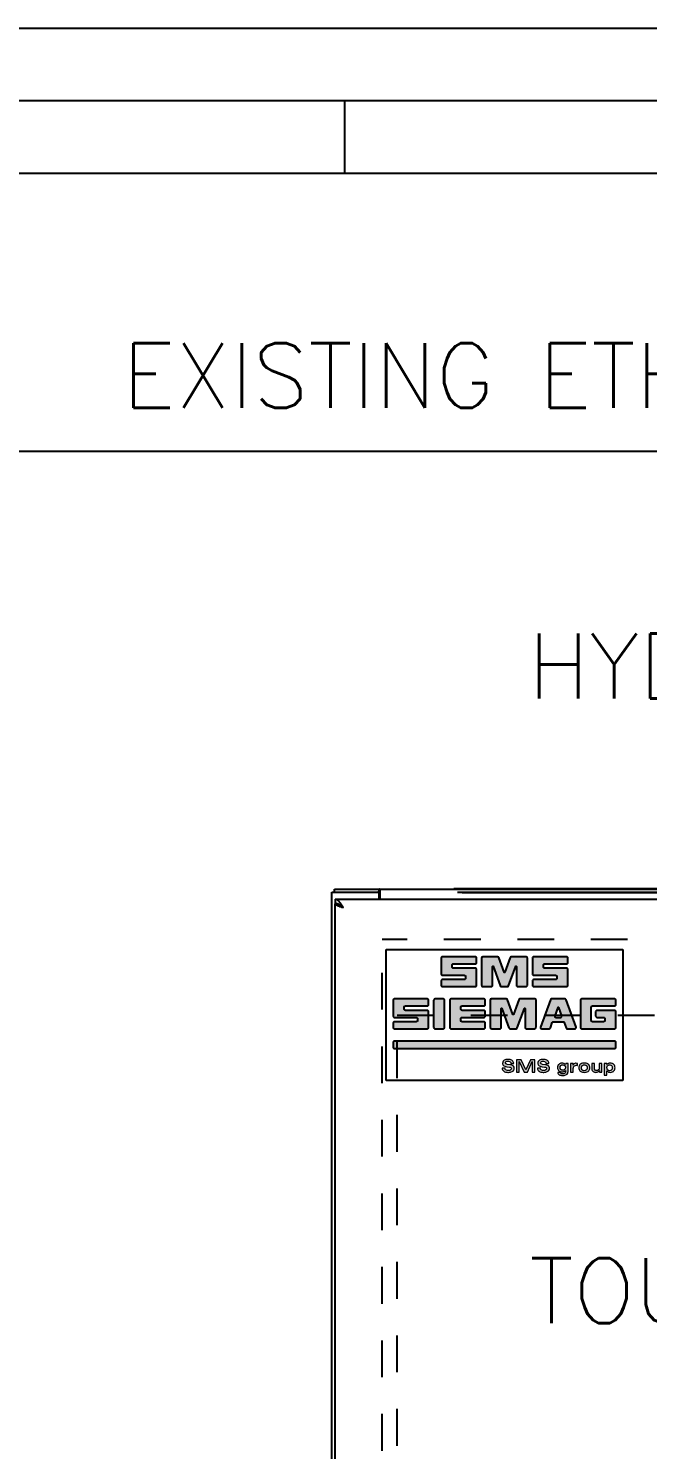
# Model space of a CAD drawing. Extents: x 0 to 34, y 0 to 22.
# Drawn here: x 25.536 to 27.222, y 18.134 to 22 of the extents above; entities that cross this region are included whole.
import ezdxf
from ezdxf.enums import TextEntityAlignment as Align

# ---------------------------------------------------------------- set-up
doc = ezdxf.new("R2010")
doc.units = 0
doc.header["$LTSCALE"] = 0.375
doc.header["$MEASUREMENT"] = 0
doc.linetypes.add('HIDDEN', pattern=[0.375, 0.25, -0.125])
doc.linetypes.add('PHANTOM', pattern=[2.5, 1.25, -0.25, 0.25, -0.25, 0.25, -0.25])
doc.layers.get('0').update_dxf_attribs({"color": 4})
for name, color, linetype in [('1', 4, 'Continuous'), ('2', 3, 'Continuous'), ('AVAILABLE_DOOR_SPACE', 7, 'Continuous'), ('DEFAULT_2', 8, 'HIDDEN'), ('SMSTitle', 7, 'Continuous'), ('TEXT', 7, 'Continuous')]:
    doc.layers.add(name, color=color, linetype=linetype)
doc.styles.add('ROMANS', font='ROMANS.shx')
doc.styles.get("Standard").update_dxf_attribs({"font": 'isocp.shx'})

# ---------------------------------------------------------------- blocks, each defined once
blk = doc.blocks.new('V-4055-D')
at = {"layer": 'SMSTitle', "color": 7}
for p, q in [((34, 22), (0, 22)), ((26.3976, 21.6063), (26.3976, 21.8012)), ((0.3937, 21.6063), (33.6063, 21.6063))]:
    blk.add_line(p, q, dxfattribs=at)
at = {"layer": 'SMSTitle', "color": 4}
blk.add_line((33.8031, 21.8031), (0.1969, 21.8031), dxfattribs=at)
at = {"layer": 'SMSTitle', "color": 7, "linetype": 'Continuous', "flags": 2}
blk.add_attdef('SMSTITLE-INSERT', (33.6063, 0.1969), '', height=0.1378, dxfattribs=at)
blk = doc.blocks.new('A$C3D4D73D5')
at = {"layer": 'SMSTitle'}
h = blk.add_hatch(color=7, dxfattribs=at)
edge = h.paths.add_edge_path()
edge.add_line((-39.21, 39.12), (-18.51, 39.12))
edge.add_arc((-18.51, 39.93), 0.812, 270, 360)
edge.add_line((-17.69, 39.93), (-17.69, 49.93))
edge.add_arc((-18.51, 49.93), 0.812, 0, 90)
edge.add_line((-18.51, 50.74), (-32.27, 50.74))
edge.add_arc((-32.27, 51.55), 0.812, 180, 270, ccw=False)
edge.add_line((-33.08, 51.55), (-33.08, 52.7))
edge.add_arc((-32.27, 52.7), 0.812, 90, 180, ccw=False)
edge.add_line((-32.27, 53.51), (-18.51, 53.51))
edge.add_arc((-18.51, 54.32), 0.812, 270, 360)
edge.add_line((-17.69, 54.32), (-17.69, 57.13))
edge.add_arc((-18.51, 57.13), 0.812, 0, 90)
edge.add_line((-18.51, 57.94), (-39.21, 57.94))
edge.add_arc((-39.21, 57.13), 0.812, 90, 180)
edge.add_line((-40.02, 57.13), (-40.02, 47.12))
edge.add_arc((-39.21, 47.12), 0.812, 180, 270)
edge.add_line((-39.21, 46.31), (-25.44, 46.31))
edge.add_arc((-25.44, 45.5), 0.812, 0, 90, ccw=False)
edge.add_line((-24.63, 45.5), (-24.63, 44.36))
edge.add_arc((-25.44, 44.36), 0.812, -90, 0, ccw=False)
edge.add_line((-25.44, 43.55), (-39.21, 43.55))
edge.add_arc((-39.21, 42.73), 0.812, 90, 180)
edge.add_line((-40.02, 42.73), (-40.02, 39.93))
edge.add_arc((-39.21, 39.93), 0.812, 180, 270)
h = blk.add_hatch(color=7, dxfattribs=at)
edge = h.paths.add_edge_path()
edge.add_line((-14.45, 57.13), (-14.45, 39.93))
edge.add_arc((-13.64, 39.93), 0.812, 180, 270)
edge.add_line((-13.64, 39.12), (-8.32, 39.12))
edge.add_arc((-8.32, 39.93), 0.812, 270, 360)
edge.add_line((-7.51, 39.93), (-7.51, 51.9))
edge.add_arc((-7.29, 51.9), 0.221, 20, 180, ccw=False)
edge.add_line((-7.08, 51.98), (-2.63, 39.75))
edge.add_arc((-1.73, 40.08), 0.959, 200, 270)
edge.add_line((-1.73, 39.12), (1.83, 39.12))
edge.add_arc((1.83, 39.93), 0.812, 270, 340)
edge.add_line((2.59, 39.65), (7.08, 51.98))
edge.add_arc((7.29, 51.9), 0.221, 0, 160, ccw=False)
edge.add_line((7.51, 51.9), (7.51, 39.93))
edge.add_arc((8.32, 39.93), 0.812, 180, 270)
edge.add_line((8.32, 39.12), (13.64, 39.12))
edge.add_arc((13.64, 39.93), 0.812, 270, 360)
edge.add_line((14.45, 39.93), (14.45, 57.13))
edge.add_arc((13.64, 57.13), 0.812, 0, 89.98786)
edge.add_line((13.64, 57.94), (4.32, 57.94))
edge.add_arc((4.32, 57.13), 0.812, 89.98786, 159.99994)
edge.add_line((3.56, 57.41), (0.21, 48.2))
edge.add_arc((0, 48.27), 0.221, 200.02547, 339.97453, ccw=False)
edge.add_line((-0.21, 48.2), (-3.56, 57.41))
edge.add_arc((-4.32, 57.13), 0.812, 20.00007, 90.01214)
edge.add_line((-4.32, 57.94), (-13.64, 57.94))
edge.add_arc((-13.64, 57.13), 0.812, 90.01214, 180)
h = blk.add_hatch(color=7, dxfattribs=at)
edge = h.paths.add_edge_path()
edge.add_line((18.51, 39.12), (39.21, 39.12))
edge.add_arc((39.21, 39.93), 0.812, 270, 360)
edge.add_line((40.02, 39.93), (40.02, 49.93))
edge.add_arc((39.21, 49.93), 0.812, 0, 90)
edge.add_line((39.21, 50.74), (25.44, 50.74))
edge.add_arc((25.44, 51.55), 0.812, 180, 270, ccw=False)
edge.add_line((24.63, 51.55), (24.63, 52.7))
edge.add_arc((25.44, 52.7), 0.812, 90, 180, ccw=False)
edge.add_line((25.44, 53.51), (39.21, 53.51))
edge.add_arc((39.21, 54.32), 0.812, 270, 360)
edge.add_line((40.02, 54.32), (40.02, 57.13))
edge.add_arc((39.21, 57.13), 0.812, 0, 90)
edge.add_line((39.21, 57.94), (18.51, 57.94))
edge.add_arc((18.51, 57.13), 0.812, 90, 180)
edge.add_line((17.69, 57.13), (17.69, 47.12))
edge.add_arc((18.51, 47.12), 0.812, 180, 270)
edge.add_line((18.51, 46.31), (32.27, 46.31))
edge.add_arc((32.27, 45.5), 0.812, 0, 90, ccw=False)
edge.add_line((33.08, 45.5), (33.08, 44.36))
edge.add_arc((32.27, 44.36), 0.812, 270, 360, ccw=False)
edge.add_line((32.27, 43.55), (18.51, 43.55))
edge.add_arc((18.51, 42.73), 0.812, 90, 180)
edge.add_line((17.69, 42.73), (17.69, 39.93))
edge.add_arc((18.51, 39.93), 0.812, 180, 270)
h = blk.add_hatch(color=7, dxfattribs=at)
edge = h.paths.add_edge_path()
edge.add_line((-69.49, 12.55), (-48.79, 12.55))
edge.add_arc((-48.79, 13.36), 0.812, 270, 360)
edge.add_line((-47.97, 13.36), (-47.97, 23.36))
edge.add_arc((-48.79, 23.36), 0.812, 0, 90)
edge.add_line((-48.79, 24.17), (-62.55, 24.17))
edge.add_arc((-62.55, 24.98), 0.812, 180, 270, ccw=False)
edge.add_line((-63.36, 24.98), (-63.36, 26.13))
edge.add_arc((-62.55, 26.13), 0.812, 90, 180, ccw=False)
edge.add_line((-62.55, 26.94), (-48.79, 26.94))
edge.add_arc((-48.79, 27.75), 0.812, 270, 360)
edge.add_line((-47.97, 27.75), (-47.97, 30.56))
edge.add_arc((-48.79, 30.56), 0.812, 0, 90)
edge.add_line((-48.79, 31.37), (-69.49, 31.37))
edge.add_arc((-69.49, 30.56), 0.812, 90, 180)
edge.add_line((-70.3, 30.56), (-70.3, 20.55))
edge.add_arc((-69.49, 20.55), 0.812, 180, 270)
edge.add_line((-69.49, 19.74), (-55.72, 19.74))
edge.add_arc((-55.72, 18.93), 0.812, 0, 90, ccw=False)
edge.add_line((-54.91, 18.93), (-54.91, 17.79))
edge.add_arc((-55.72, 17.79), 0.812, 270, 360, ccw=False)
edge.add_line((-55.72, 16.98), (-69.49, 16.98))
edge.add_arc((-69.49, 16.16), 0.812, 90, 180)
edge.add_line((-70.3, 16.16), (-70.3, 13.36))
edge.add_arc((-69.49, 13.36), 0.812, 180, 270)
h = blk.add_hatch(color=7, dxfattribs=at)
edge = h.paths.add_edge_path()
edge.add_line((-43.91, 12.55), (-38.6, 12.55))
edge.add_arc((-38.6, 13.36), 0.812, 270, 360)
edge.add_line((-37.79, 13.36), (-37.79, 30.56))
edge.add_arc((-38.6, 30.56), 0.812, 360, 450)
edge.add_line((-38.6, 31.37), (-43.91, 31.37))
edge.add_arc((-43.91, 30.56), 0.812, 90, 180)
edge.add_line((-44.73, 30.56), (-44.73, 13.36))
edge.add_arc((-43.91, 13.36), 0.812, 180, 270)
h = blk.add_hatch(color=7, dxfattribs=at)
edge = h.paths.add_edge_path()
edge.add_line((-13.03, 31.37), (-33.73, 31.37))
edge.add_arc((-33.73, 30.56), 0.812, 90, 180)
edge.add_line((-34.54, 30.56), (-34.54, 13.36))
edge.add_arc((-33.73, 13.36), 0.812, 180, 270)
edge.add_line((-33.73, 12.55), (-13.03, 12.55))
edge.add_arc((-13.03, 13.36), 0.812, 270, 360)
edge.add_line((-12.21, 13.36), (-12.21, 16.16))
edge.add_arc((-13.03, 16.16), 0.812, 0, 90)
edge.add_line((-13.03, 16.98), (-26.79, 16.98))
edge.add_arc((-26.79, 17.79), 0.812, 180, 270, ccw=False)
edge.add_line((-27.6, 17.79), (-27.6, 18.93))
edge.add_arc((-26.79, 18.93), 0.812, 90, 180, ccw=False)
edge.add_line((-26.79, 19.74), (-13.03, 19.74))
edge.add_arc((-13.03, 20.55), 0.812, 270, 360)
edge.add_line((-12.21, 20.55), (-12.21, 23.36))
edge.add_arc((-13.03, 23.36), 0.812, 0, 90)
edge.add_line((-13.03, 24.17), (-26.79, 24.17))
edge.add_arc((-26.79, 24.98), 0.812, 180, 270, ccw=False)
edge.add_line((-27.6, 24.98), (-27.6, 26.13))
edge.add_arc((-26.79, 26.13), 0.812, 90, 180, ccw=False)
edge.add_line((-26.79, 26.94), (-13.03, 26.94))
edge.add_arc((-13.03, 27.75), 0.812, 270, 360)
edge.add_line((-12.21, 27.75), (-12.21, 30.56))
edge.add_arc((-13.03, 30.56), 0.812, 0, 90)
h = blk.add_hatch(color=7, dxfattribs=at)
edge = h.paths.add_edge_path()
edge.add_line((-8.97, 30.56), (-8.97, 13.36))
edge.add_arc((-8.16, 13.36), 0.812, 180, 270)
edge.add_line((-8.16, 12.55), (-2.84, 12.55))
edge.add_arc((-2.84, 13.36), 0.812, 270, 360)
edge.add_line((-2.03, 13.36), (-2.03, 25.33))
edge.add_arc((-1.81, 25.33), 0.221, 20, 180, ccw=False)
edge.add_line((-1.6, 25.41), (2.85, 13.18))
edge.add_arc((3.75, 13.51), 0.959, 200, 270)
edge.add_line((3.75, 12.55), (7.31, 12.55))
edge.add_arc((7.31, 13.36), 0.812, 270, 340)
edge.add_line((8.07, 13.08), (12.56, 25.41))
edge.add_arc((12.77, 25.33), 0.221, 0, 160, ccw=False)
edge.add_line((12.99, 25.33), (12.99, 13.36))
edge.add_arc((13.8, 13.36), 0.812, 180, 270)
edge.add_line((13.8, 12.55), (19.12, 12.55))
edge.add_arc((19.12, 13.36), 0.812, 270, 360)
edge.add_line((19.93, 13.36), (19.93, 30.56))
edge.add_arc((19.12, 30.56), 0.812, 360, 449.98786)
edge.add_line((19.12, 31.37), (9.8, 31.37))
edge.add_arc((9.8, 30.56), 0.812, 89.98786, 159.99994)
edge.add_line((9.04, 30.84), (5.69, 21.63))
edge.add_arc((5.48, 21.7), 0.221, 200.02547, 339.97453, ccw=False)
edge.add_line((5.27, 21.63), (1.92, 30.84))
edge.add_arc((1.16, 30.56), 0.812, 20.00007, 90.01214)
edge.add_line((1.16, 31.37), (-8.16, 31.37))
edge.add_arc((-8.16, 30.56), 0.812, 90.01214, 180)
h = blk.add_hatch(color=7, dxfattribs=at)
edge = h.paths.add_edge_path()
edge.add_line((38.16, 31.37), (29.74, 31.37))
edge.add_arc((29.74, 30.56), 0.812, 90, 160)
edge.add_line((28.98, 30.83), (22.72, 13.64))
edge.add_arc((23.49, 13.36), 0.812, 160, 270)
edge.add_line((23.49, 12.55), (28.24, 12.55))
edge.add_arc((28.24, 13.36), 0.812, 270, 340)
edge.add_line((29, 13.08), (30.22, 16.44))
edge.add_arc((30.99, 16.16), 0.812, 90, 160, ccw=False)
edge.add_line((30.99, 16.98), (36.92, 16.98))
edge.add_arc((36.92, 16.16), 0.812, 20, 90, ccw=False)
edge.add_line((37.68, 16.44), (38.9, 13.08))
edge.add_arc((39.66, 13.36), 0.812, 200, 270)
edge.add_line((39.66, 12.55), (44.42, 12.55))
edge.add_arc((44.42, 13.36), 0.812, 270, 380)
edge.add_line((45.18, 13.64), (38.92, 30.83))
edge.add_arc((38.16, 30.56), 0.812, 20, 90)
edge = h.paths.add_edge_path(flags=16)
edge.add_line((32.48, 19.74), (35.42, 19.74))
edge.add_arc((35.42, 20.48), 0.738, 270, 380)
edge.add_line((36.12, 20.73), (34.23, 25.92))
edge.add_arc((33.95, 25.82), 0.295, 20, 160)
edge.add_line((33.67, 25.92), (31.79, 20.73))
edge.add_arc((32.48, 20.48), 0.738, 160, 270)
h = blk.add_hatch(color=7, dxfattribs=at)
edge = h.paths.add_edge_path()
edge.add_line((69.49, 31.37), (48.79, 31.37))
edge.add_arc((48.79, 30.56), 0.812, 90, 180)
edge.add_line((47.97, 30.56), (47.97, 13.36))
edge.add_arc((48.79, 13.36), 0.812, 180, 270)
edge.add_line((48.79, 12.55), (69.49, 12.55))
edge.add_arc((69.49, 13.36), 0.812, 270, 360)
edge.add_line((70.3, 13.36), (70.3, 23.36))
edge.add_arc((69.49, 23.36), 0.812, 0, 90)
edge.add_line((69.49, 24.17), (58.38, 24.17))
edge.add_arc((58.38, 23.36), 0.812, 90, 180)
edge.add_line((57.57, 23.36), (57.57, 20.55))
edge.add_arc((58.38, 20.55), 0.812, 180, 270)
edge.add_line((58.38, 19.74), (62.55, 19.74))
edge.add_arc((62.55, 18.93), 0.812, 0, 90, ccw=False)
edge.add_line((63.36, 18.93), (63.36, 17.79))
edge.add_arc((62.55, 17.79), 0.812, 270, 360, ccw=False)
edge.add_line((62.55, 16.98), (55.61, 16.98))
edge.add_arc((55.61, 17.79), 0.812, 180, 270, ccw=False)
edge.add_line((54.8, 17.79), (54.8, 26.13))
edge.add_arc((55.61, 26.13), 0.812, 90, 180, ccw=False)
edge.add_line((55.61, 26.94), (69.49, 26.94))
edge.add_arc((69.49, 27.75), 0.812, 270, 360)
edge.add_line((70.3, 27.75), (70.3, 30.56))
edge.add_arc((69.49, 30.56), 0.812, 0, 90)
h = blk.add_hatch(color=10, dxfattribs=at)
edge = h.paths.add_edge_path()
edge.add_line((-69.49, 0), (69.49, 0))
edge.add_arc((69.49, 0.81), 0.812, 270, 360)
edge.add_line((70.3, 0.81), (70.3, 3.99))
edge.add_arc((69.49, 3.99), 0.812, 0, 90)
edge.add_line((69.49, 4.8), (-69.49, 4.8))
edge.add_arc((-69.49, 3.99), 0.812, 90, 180)
edge.add_line((-70.3, 3.99), (-70.3, 0.81))
edge.add_arc((-69.49, 0.81), 0.812, 180, 270)
h = blk.add_hatch(color=7, dxfattribs=at)
h.paths.add_polyline_path([(66.24, -13.92), (65.7, -13.78), (65.6, -13.73), (65.16, -13.37), (65.08, -13.29), (64.82, -12.78), (64.76, -12.63), (64.69, -12.06), (64.69, -11.89), (64.82, -11.33), (64.86, -11.22), (65.16, -10.74), (65.23, -10.67), (65.7, -10.34), (65.83, -10.28), (66.4, -10.19), (66.57, -10.2), (67.11, -10.34), (67.2, -10.39), (67.64, -10.74), (67.72, -10.83), (68, -11.33), (68.05, -11.49), (68.11, -12.06), (68.11, -12.22), (68, -12.78), (67.95, -12.9), (67.64, -13.37), (67.58, -13.45), (67.11, -13.78), (66.96, -13.83), (66.4, -13.93)], flags=16)
h.paths.add_polyline_path([(55.19, -9.36), (55.19, -12.69), (55.26, -13.28), (55.45, -13.78), (55.67, -14.09), (56.07, -14.48), (56.33, -14.65), (56.86, -14.85), (57.11, -14.9), (57.66, -14.96), (57.87, -14.95), (58.45, -14.88), (58.97, -14.7), (59.1, -14.63), (59.54, -14.31), (59.93, -13.87), (59.96, -13.87), (59.96, -14.31), (60, -14.75), (61.56, -14.75), (61.56, -14.75), (61.54, -14.17), (61.53, -14.05), (61.52, -13.48), (61.52, -9.36), (59.89, -9.36), (59.89, -11.96), (59.87, -12.28), (59.75, -12.81), (59.7, -12.95), (59.38, -13.4), (59.32, -13.45), (58.84, -13.74), (58.78, -13.77), (58.21, -13.87), (57.67, -13.78), (57.23, -13.54), (57.21, -13.52), (56.93, -13.04), (56.87, -12.83), (56.82, -12.22), (56.82, -9.36)])
h.paths.add_polyline_path([(47.31, -10.47), (47.07, -10.98), (46.95, -11.49), (46.91, -12.06), (46.95, -12.58), (47.07, -13.13), (47.28, -13.61), (47.64, -14.05), (47.72, -14.13), (48.16, -14.45), (48.71, -14.71), (48.72, -14.71), (49.21, -14.85), (49.78, -14.93), (50.41, -14.96), (50.43, -14.96), (51.07, -14.93), (51.64, -14.85), (52.12, -14.71), (52.26, -14.66), (52.79, -14.39), (53.21, -14.05), (53.53, -13.65), (53.77, -13.13), (53.88, -12.64), (53.92, -12.06), (53.89, -11.54), (53.77, -10.98), (53.56, -10.51), (53.21, -10.06), (53.13, -9.98), (52.68, -9.67), (52.12, -9.41), (52.12, -9.41), (51.63, -9.27), (51.06, -9.19), (50.41, -9.16), (50.41, -9.16), (49.76, -9.19), (49.2, -9.27), (48.71, -9.41), (48.59, -9.45), (48.05, -9.72), (47.64, -10.06)])
h.paths.add_polyline_path([(50.15, -13.92), (49.62, -13.78), (49.49, -13.72), (49.05, -13.38), (48.97, -13.3), (48.71, -12.79), (48.67, -12.64), (48.61, -12.06), (48.62, -11.88), (48.71, -11.32), (48.75, -11.21), (49.05, -10.73), (49.13, -10.64), (49.62, -10.33), (49.84, -10.26), (50.41, -10.19), (50.68, -10.2), (51.22, -10.33), (51.34, -10.39), (51.79, -10.73), (51.86, -10.81), (52.12, -11.32), (52.16, -11.48), (52.23, -12.06), (52.22, -12.24), (52.12, -12.79), (52.08, -12.9), (51.79, -13.38), (51.7, -13.47), (51.22, -13.78), (51, -13.86), (50.41, -13.93)], flags=16)
h.paths.add_polyline_path([(41.75, -9.36), (41.75, -9.41), (41.79, -9.99), (41.79, -10.14), (41.79, -10.72), (41.79, -14.75), (43.42, -14.75), (43.42, -12.57), (43.42, -12.53), (43.49, -11.89), (43.67, -11.38), (43.95, -11), (44.3, -10.76), (44.82, -10.59), (45.45, -10.53), (45.68, -10.53), (45.87, -10.54), (46.05, -10.56), (46.21, -10.59), (46.21, -9.36), (45.68, -9.28), (45.16, -9.26), (44.91, -9.27), (44.38, -9.38), (44.36, -9.39), (43.86, -9.67), (43.55, -10.02), (43.38, -10.36), (43.36, -10.36), (43.35, -9.86), (43.32, -9.36)])
h.paths.add_polyline_path([(37.02, -10.2), (37.56, -10.33), (37.63, -10.35), (38.08, -10.68), (38.13, -10.74), (38.42, -11.24), (38.45, -11.35), (38.52, -11.92), (38.52, -12.05), (38.42, -12.6), (38.39, -12.68), (38.08, -13.16), (38.03, -13.21), (37.56, -13.52), (37.41, -13.57), (36.83, -13.65), (36.66, -13.65), (36.11, -13.52), (36.03, -13.48), (35.57, -13.16), (35.53, -13.1), (35.25, -12.6), (35.22, -12.49), (35.13, -11.92), (35.13, -11.79), (35.25, -11.24), (35.27, -11.17), (35.57, -10.68), (35.63, -10.63), (36.11, -10.33), (36.25, -10.27), (36.83, -10.19)], flags=16)
h.paths.add_polyline_path([(20.77, -12.33), (20.77, -12.34), (20.84, -12.92), (21.03, -13.43), (21.33, -13.87), (21.76, -14.26), (21.85, -14.32), (22.34, -14.58), (22.91, -14.78), (23.25, -14.85), (23.81, -14.93), (24.42, -14.96), (24.76, -14.96), (25.41, -14.91), (26.02, -14.82), (26.55, -14.69), (27.01, -14.51), (27.41, -14.28), (27.42, -14.27), (27.86, -13.92), (28.17, -13.48), (28.36, -12.98), (28.42, -12.42), (28.42, -12.34), (28.34, -11.77), (28.29, -11.64), (28, -11.14), (27.81, -10.94), (27.32, -10.6), (27.29, -10.59), (26.8, -10.4), (26.19, -10.27), (23.97, -9.96), (23.64, -9.89), (23.15, -9.67), (23.01, -9.54), (22.84, -9.01), (22.98, -8.54), (23.34, -8.21), (23.82, -8.01), (24.36, -7.95), (24.74, -7.96), (25.32, -8.06), (25.77, -8.25), (25.88, -8.32), (26.19, -8.74), (26.32, -9.32), (28.05, -9.32), (28, -8.82), (27.82, -8.31), (27.52, -7.85), (27.12, -7.47), (26.79, -7.26), (26.33, -7.06), (25.79, -6.91), (25.19, -6.83), (24.52, -6.8), (24.36, -6.8), (23.78, -6.85), (23.22, -6.94), (23.16, -6.95), (22.6, -7.13), (22.1, -7.38), (21.68, -7.72), (21.33, -8.17), (21.3, -8.22), (21.11, -8.71), (21.04, -9.32), (21.05, -9.49), (21.18, -10.04), (21.27, -10.22), (21.65, -10.67), (21.94, -10.89), (22.48, -11.16), (22.62, -11.21), (23.14, -11.37), (23.76, -11.48), (25.37, -11.69), (25.86, -11.79), (26.32, -11.99), (26.45, -12.11), (26.62, -12.63), (26.51, -13.04), (26.18, -13.43), (26.11, -13.48), (25.57, -13.7), (25.26, -13.77), (24.66, -13.81), (24.06, -13.77), (23.52, -13.64), (23.1, -13.41), (22.98, -13.31), (22.66, -12.88), (22.51, -12.33)])
h.paths.add_polyline_path([(7.68, -7), (7.68, -14.75), (9.24, -14.75), (9.24, -8.1), (9.26, -8.1), (12.37, -14.75), (14.49, -14.75), (17.51, -8.1), (17.53, -8.1), (17.53, -14.75), (19.27, -14.75), (19.27, -7), (16.38, -7), (13.51, -13.31), (10.57, -7)])
h.paths.add_polyline_path([(-1.47, -12.33), (-1.47, -12.34), (-1.41, -12.92), (-1.21, -13.43), (-0.92, -13.87), (-0.49, -14.26), (-0.39, -14.32), (0.09, -14.58), (0.66, -14.78), (1.01, -14.85), (1.57, -14.93), (2.17, -14.96), (2.52, -14.96), (3.17, -14.91), (3.77, -14.82), (4.3, -14.69), (4.77, -14.51), (5.17, -14.28), (5.18, -14.27), (5.62, -13.92), (5.93, -13.48), (6.11, -12.98), (6.18, -12.42), (6.17, -12.34), (6.09, -11.77), (6.05, -11.64), (5.76, -11.14), (5.56, -10.94), (5.07, -10.6), (5.05, -10.59), (4.55, -10.4), (3.95, -10.27), (1.73, -9.96), (1.39, -9.89), (0.91, -9.67), (0.77, -9.54), (0.6, -9.01), (0.74, -8.54), (1.09, -8.21), (1.57, -8.01), (2.11, -7.95), (2.5, -7.96), (3.07, -8.06), (3.52, -8.25), (3.63, -8.32), (3.94, -8.74), (4.07, -9.32), (5.81, -9.32), (5.75, -8.82), (5.58, -8.31), (5.28, -7.85), (4.88, -7.47), (4.54, -7.26), (4.08, -7.06), (3.55, -6.91), (2.95, -6.83), (2.27, -6.8), (2.11, -6.8), (1.53, -6.85), (0.98, -6.94), (0.91, -6.95), (0.35, -7.13), (-0.14, -7.38), (-0.56, -7.72), (-0.91, -8.17), (-0.94, -8.22), (-1.14, -8.71), (-1.2, -9.32), (-1.2, -9.49), (-1.07, -10.04), (-0.98, -10.22), (-0.6, -10.67), (-0.31, -10.89), (0.24, -11.16), (0.38, -11.21), (0.9, -11.37), (1.52, -11.48), (3.12, -11.69), (3.61, -11.79), (4.07, -11.99), (4.2, -12.11), (4.37, -12.63), (4.27, -13.04), (3.93, -13.43), (3.86, -13.48), (3.32, -13.7), (3.02, -13.77), (2.41, -13.81), (1.82, -13.77), (1.28, -13.64), (0.85, -13.41), (0.74, -13.31), (0.42, -12.88), (0.27, -12.33)])
h.paths.add_polyline_path([(66.91, -14.96), (67.49, -14.91), (67.58, -14.89), (68.13, -14.73), (68.26, -14.68), (68.76, -14.39), (68.9, -14.27), (69.29, -13.85), (69.44, -13.61), (69.67, -13.07), (69.77, -12.62), (69.81, -12.02), (69.76, -11.47), (69.63, -10.92), (69.41, -10.47), (69.08, -10.01), (68.67, -9.67), (68.14, -9.39), (67.98, -9.33), (67.44, -9.2), (66.84, -9.16), (66.78, -9.16), (66.21, -9.2), (66.15, -9.22), (65.6, -9.36), (65.56, -9.38), (65.06, -9.67), (65.03, -9.69), (64.64, -10.11), (64.62, -10.11), (64.61, -9.73), (64.58, -9.36), (63.01, -9.36), (63.01, -9.37), (63.04, -9.94), (63.05, -10.06), (63.06, -10.63), (63.06, -16.81), (64.69, -16.81), (64.69, -14.01), (64.7, -14.01), (64.79, -14.12), (65.21, -14.51), (65.7, -14.75), (65.78, -14.78), (66.34, -14.92)])
h.paths.add_polyline_path([(38.59, -10.11), (38.17, -9.72), (37.67, -9.42), (37.49, -9.34), (36.95, -9.21), (36.34, -9.16), (36.27, -9.16), (35.69, -9.22), (35.16, -9.36), (34.68, -9.58), (34.23, -9.91), (33.9, -10.29), (33.62, -10.8), (33.6, -10.85), (33.45, -11.38), (33.4, -11.96), (33.43, -12.44), (33.59, -13), (33.81, -13.42), (34.17, -13.87), (34.58, -14.19), (35.1, -14.45), (35.22, -14.5), (35.76, -14.63), (36.36, -14.68), (36.93, -14.62), (36.97, -14.62), (37.51, -14.45), (37.56, -14.44), (38.07, -14.15), (38.09, -14.13), (38.51, -13.74), (38.52, -13.74), (38.52, -14.46), (38.52, -14.62), (38.38, -15.17), (38.05, -15.57), (37.81, -15.71), (37.31, -15.88), (36.67, -15.93), (36.21, -15.9), (35.7, -15.73), (35.52, -15.6), (35.31, -15.13), (33.68, -15.13), (33.72, -15.48), (33.95, -15.97), (34.12, -16.18), (34.59, -16.51), (34.95, -16.67), (35.53, -16.8), (35.55, -16.8), (36.1, -16.88), (36.7, -16.9), (37.05, -16.89), (37.63, -16.85), (38.16, -16.76), (38.19, -16.76), (38.76, -16.59), (39.25, -16.33), (39.6, -16.03), (39.92, -15.57), (39.93, -15.55), (40.1, -15.05), (40.16, -14.44), (40.16, -10.7), (40.17, -10.37), (40.17, -10), (40.19, -9.65), (40.2, -9.36), (38.65, -9.36)])
at = {"layer": 'SMSTitle', "color": 7}
for points in [[(-39.21, 39.12), (-18.51, 39.12, 0.414214), (-17.69, 39.93), (-17.69, 49.93, 0.414214), (-18.51, 50.74), (-32.27, 50.74, -0.414214), (-33.08, 51.55), (-33.08, 52.7, -0.414214), (-32.27, 53.51), (-18.51, 53.51, 0.414214), (-17.69, 54.32), (-17.69, 57.13, 0.414214), (-18.51, 57.94), (-39.21, 57.94, 0.414214), (-40.02, 57.13), (-40.02, 47.12, 0.414214), (-39.21, 46.31), (-25.44, 46.31, -0.414214), (-24.63, 45.5), (-24.63, 44.36, -0.414214), (-25.44, 43.55), (-39.21, 43.55, 0.414214), (-40.02, 42.73), (-40.02, 39.93, 0.414214)], [(-14.45, 57.13), (-14.45, 39.93, 0.414214), (-13.64, 39.12), (-8.32, 39.12, 0.414214), (-7.51, 39.93), (-7.51, 51.9, -0.8391), (-7.08, 51.98), (-2.63, 39.75, 0.315299), (-1.73, 39.12), (1.83, 39.12, 0.315299), (2.59, 39.65), (7.08, 51.98, -0.8391), (7.51, 51.9), (7.51, 39.93, 0.414214), (8.32, 39.12), (13.64, 39.12, 0.414214), (14.45, 39.93), (14.45, 57.13, 0.414152), (13.64, 57.94), (4.32, 57.94, 0.315357), (3.56, 57.41), (0.21, 48.2, -0.699876), (-0.21, 48.2), (-3.56, 57.41, 0.315357), (-4.32, 57.94), (-13.64, 57.94, 0.414152)], [(18.51, 39.12), (39.21, 39.12, 0.414214), (40.02, 39.93), (40.02, 49.93, 0.414214), (39.21, 50.74), (25.44, 50.74, -0.414214), (24.63, 51.55), (24.63, 52.7, -0.414214), (25.44, 53.51), (39.21, 53.51, 0.414214), (40.02, 54.32), (40.02, 57.13, 0.414214), (39.21, 57.94), (18.51, 57.94, 0.414214), (17.69, 57.13), (17.69, 47.12, 0.414214), (18.51, 46.31), (32.27, 46.31, -0.414214), (33.08, 45.5), (33.08, 44.36, -0.414214), (32.27, 43.55), (18.51, 43.55, 0.414214), (17.69, 42.73), (17.69, 39.93, 0.414214)], [(-69.49, 12.55), (-48.79, 12.55, 0.414214), (-47.97, 13.36), (-47.97, 23.36, 0.414214), (-48.79, 24.17), (-62.55, 24.17, -0.414214), (-63.36, 24.98), (-63.36, 26.13, -0.414214), (-62.55, 26.94), (-48.79, 26.94, 0.414214), (-47.97, 27.75), (-47.97, 30.56, 0.414214), (-48.79, 31.37), (-69.49, 31.37, 0.414214), (-70.3, 30.56), (-70.3, 20.55, 0.414214), (-69.49, 19.74), (-55.72, 19.74, -0.414214), (-54.91, 18.93), (-54.91, 17.79, -0.414214), (-55.72, 16.98), (-69.49, 16.98, 0.414214), (-70.3, 16.16), (-70.3, 13.36, 0.414214)], [(-43.91, 12.55), (-38.6, 12.55, 0.414214), (-37.79, 13.36), (-37.79, 30.56, 0.414214), (-38.6, 31.37), (-43.91, 31.37, 0.414214), (-44.73, 30.56), (-44.73, 13.36, 0.414214)], [(-13.03, 31.37), (-33.73, 31.37, 0.414214), (-34.54, 30.56), (-34.54, 13.36, 0.414214), (-33.73, 12.55), (-13.03, 12.55, 0.414214), (-12.21, 13.36), (-12.21, 16.16, 0.414214), (-13.03, 16.98), (-26.79, 16.98, -0.414214), (-27.6, 17.79), (-27.6, 18.93, -0.414214), (-26.79, 19.74), (-13.03, 19.74, 0.414214), (-12.21, 20.55), (-12.21, 23.36, 0.414214), (-13.03, 24.17), (-26.79, 24.17, -0.414214), (-27.6, 24.98), (-27.6, 26.13, -0.414214), (-26.79, 26.94), (-13.03, 26.94, 0.414214), (-12.21, 27.75), (-12.21, 30.56, 0.414214)], [(-8.97, 30.56), (-8.97, 13.36, 0.414214), (-8.16, 12.55), (-2.84, 12.55, 0.414214), (-2.03, 13.36), (-2.03, 25.33, -0.8391), (-1.6, 25.41), (2.85, 13.18, 0.315299), (3.75, 12.55), (7.31, 12.55, 0.315299), (8.07, 13.08), (12.56, 25.41, -0.8391), (12.99, 25.33), (12.99, 13.36, 0.414214), (13.8, 12.55), (19.12, 12.55, 0.414214), (19.93, 13.36), (19.93, 30.56, 0.414152), (19.12, 31.37), (9.8, 31.37, 0.315357), (9.04, 30.84), (5.69, 21.63, -0.699876), (5.27, 21.63), (1.92, 30.84, 0.315357), (1.16, 31.37), (-8.16, 31.37, 0.414152)], [(38.16, 31.37), (29.74, 31.37, 0.315299), (28.98, 30.83), (22.72, 13.64, 0.520567), (23.49, 12.55), (28.24, 12.55, 0.315299), (29, 13.08), (30.22, 16.44, -0.315299), (30.99, 16.98), (36.92, 16.98, -0.315299), (37.68, 16.44), (38.9, 13.08, 0.315299), (39.66, 12.55), (44.42, 12.55, 0.520567), (45.18, 13.64), (38.92, 30.83, 0.315299)], [(69.49, 31.37), (48.79, 31.37, 0.414214), (47.97, 30.56), (47.97, 13.36, 0.414214), (48.79, 12.55), (69.49, 12.55, 0.414214), (70.3, 13.36), (70.3, 23.36, 0.414214), (69.49, 24.17), (58.38, 24.17, 0.414214), (57.57, 23.36), (57.57, 20.55, 0.414214), (58.38, 19.74), (62.55, 19.74, -0.414214), (63.36, 18.93), (63.36, 17.79, -0.414214), (62.55, 16.98), (55.61, 16.98, -0.414214), (54.8, 17.79), (54.8, 26.13, -0.414214), (55.61, 26.94), (69.49, 26.94, 0.414214), (70.3, 27.75), (70.3, 30.56, 0.414214)], [(32.48, 19.74), (35.42, 19.74, 0.520567), (36.12, 20.73), (34.23, 25.92, 0.700208), (33.67, 25.92), (31.79, 20.73, 0.520567)]]:
    blk.add_lwpolyline(points, format="xyb", close=True, dxfattribs=at)
at = {"layer": 'SMSTitle', "color": 10}
blk.add_lwpolyline([(-69.49, 0), (69.49, 0, 0.414214), (70.3, 0.81), (70.3, 3.99, 0.414214), (69.49, 4.8), (-69.49, 4.8, 0.414214), (-70.3, 3.99), (-70.3, 0.81, 0.414214)], format="xyb", close=True, dxfattribs=at)
at = {"layer": 'SMSTitle', "color": 7, "lineweight": 0}
for points in [[(-1.47, -12.33), (-1.47, -12.34), (-1.41, -12.92), (-1.21, -13.43), (-0.92, -13.87), (-0.49, -14.26), (-0.39, -14.32), (0.09, -14.58), (0.66, -14.78), (1.01, -14.85), (1.57, -14.93), (2.17, -14.96), (2.52, -14.96), (3.17, -14.91), (3.77, -14.82), (4.3, -14.69), (4.77, -14.51), (5.17, -14.28), (5.18, -14.27), (5.62, -13.92), (5.93, -13.48), (6.11, -12.98), (6.18, -12.42), (6.17, -12.34), (6.09, -11.77), (6.05, -11.64), (5.76, -11.14), (5.56, -10.94), (5.07, -10.6), (5.05, -10.59), (4.55, -10.4), (3.95, -10.27), (1.73, -9.96), (1.39, -9.89), (0.91, -9.67), (0.77, -9.54), (0.6, -9.01), (0.74, -8.54), (1.09, -8.21), (1.57, -8.01), (2.11, -7.95), (2.5, -7.96), (3.07, -8.06), (3.52, -8.25), (3.63, -8.32), (3.94, -8.74), (4.07, -9.32), (5.81, -9.32), (5.75, -8.82), (5.58, -8.31), (5.28, -7.85), (4.88, -7.47), (4.54, -7.26), (4.08, -7.06), (3.55, -6.91), (2.95, -6.83), (2.27, -6.8), (2.11, -6.8), (1.53, -6.85), (0.98, -6.94), (0.91, -6.95), (0.35, -7.13), (-0.14, -7.38), (-0.56, -7.72), (-0.91, -8.17), (-0.94, -8.22), (-1.14, -8.71), (-1.2, -9.32), (-1.2, -9.49), (-1.07, -10.04), (-0.98, -10.22), (-0.6, -10.67), (-0.31, -10.89), (0.24, -11.16), (0.38, -11.21), (0.9, -11.37), (1.52, -11.48), (3.12, -11.69), (3.61, -11.79), (4.07, -11.99), (4.2, -12.11), (4.37, -12.63), (4.27, -13.04), (3.93, -13.43), (3.86, -13.48), (3.32, -13.7), (3.02, -13.77), (2.41, -13.81), (1.82, -13.77), (1.28, -13.64), (0.85, -13.41), (0.74, -13.31), (0.42, -12.88), (0.27, -12.33)], [(7.68, -7), (7.68, -14.75), (9.24, -14.75), (9.24, -8.1), (9.26, -8.1), (12.37, -14.75), (14.49, -14.75), (17.51, -8.1), (17.53, -8.1), (17.53, -14.75), (19.27, -14.75), (19.27, -7), (16.38, -7), (13.51, -13.31), (10.57, -7)], [(20.77, -12.33), (20.77, -12.34), (20.84, -12.92), (21.03, -13.43), (21.33, -13.87), (21.76, -14.26), (21.85, -14.32), (22.34, -14.58), (22.91, -14.78), (23.25, -14.85), (23.81, -14.93), (24.42, -14.96), (24.76, -14.96), (25.41, -14.91), (26.02, -14.82), (26.55, -14.69), (27.01, -14.51), (27.41, -14.28), (27.42, -14.27), (27.86, -13.92), (28.17, -13.48), (28.36, -12.98), (28.42, -12.42), (28.42, -12.34), (28.34, -11.77), (28.29, -11.64), (28, -11.14), (27.81, -10.94), (27.32, -10.6), (27.29, -10.59), (26.8, -10.4), (26.19, -10.27), (23.97, -9.96), (23.64, -9.89), (23.15, -9.67), (23.01, -9.54), (22.84, -9.01), (22.98, -8.54), (23.34, -8.21), (23.82, -8.01), (24.36, -7.95), (24.74, -7.96), (25.32, -8.06), (25.77, -8.25), (25.88, -8.32), (26.19, -8.74), (26.32, -9.32), (28.05, -9.32), (28, -8.82), (27.82, -8.31), (27.52, -7.85), (27.12, -7.47), (26.79, -7.26), (26.33, -7.06), (25.79, -6.91), (25.19, -6.83), (24.52, -6.8), (24.36, -6.8), (23.78, -6.85), (23.22, -6.94), (23.16, -6.95), (22.6, -7.13), (22.1, -7.38), (21.68, -7.72), (21.33, -8.17), (21.3, -8.22), (21.11, -8.71), (21.04, -9.32), (21.05, -9.49), (21.18, -10.04), (21.27, -10.22), (21.65, -10.67), (21.94, -10.89), (22.48, -11.16), (22.62, -11.21), (23.14, -11.37), (23.76, -11.48), (25.37, -11.69), (25.86, -11.79), (26.32, -11.99), (26.45, -12.11), (26.62, -12.63), (26.51, -13.04), (26.18, -13.43), (26.11, -13.48), (25.57, -13.7), (25.26, -13.77), (24.66, -13.81), (24.06, -13.77), (23.52, -13.64), (23.1, -13.41), (22.98, -13.31), (22.66, -12.88), (22.51, -12.33)], [(37.02, -10.2), (37.56, -10.33), (37.63, -10.35), (38.08, -10.68), (38.13, -10.74), (38.42, -11.24), (38.45, -11.35), (38.52, -11.92), (38.52, -12.05), (38.42, -12.6), (38.39, -12.68), (38.08, -13.16), (38.03, -13.21), (37.56, -13.52), (37.41, -13.57), (36.83, -13.65), (36.66, -13.65), (36.11, -13.52), (36.03, -13.48), (35.57, -13.16), (35.53, -13.1), (35.25, -12.6), (35.22, -12.49), (35.13, -11.92), (35.13, -11.79), (35.25, -11.24), (35.27, -11.17), (35.57, -10.68), (35.63, -10.63), (36.11, -10.33), (36.25, -10.27), (36.83, -10.19)], [(41.75, -9.36), (41.75, -9.41), (41.79, -9.99), (41.79, -10.14), (41.79, -10.72), (41.79, -14.75), (43.42, -14.75), (43.42, -12.57), (43.42, -12.53), (43.49, -11.89), (43.67, -11.38), (43.95, -11), (44.3, -10.76), (44.82, -10.59), (45.45, -10.53), (45.68, -10.53), (45.87, -10.54), (46.05, -10.56), (46.21, -10.59), (46.21, -9.36), (45.68, -9.28), (45.16, -9.26), (44.91, -9.27), (44.38, -9.38), (44.36, -9.39), (43.86, -9.67), (43.55, -10.02), (43.38, -10.36), (43.36, -10.36), (43.35, -9.86), (43.32, -9.36)], [(47.31, -10.47), (47.07, -10.98), (46.95, -11.49), (46.91, -12.06), (46.95, -12.58), (47.07, -13.13), (47.28, -13.61), (47.64, -14.05), (47.72, -14.13), (48.16, -14.45), (48.71, -14.71), (48.72, -14.71), (49.21, -14.85), (49.78, -14.93), (50.41, -14.96), (50.43, -14.96), (51.07, -14.93), (51.64, -14.85), (52.12, -14.71), (52.26, -14.66), (52.79, -14.39), (53.21, -14.05), (53.53, -13.65), (53.77, -13.13), (53.88, -12.64), (53.92, -12.06), (53.89, -11.54), (53.77, -10.98), (53.56, -10.51), (53.21, -10.06), (53.13, -9.98), (52.68, -9.67), (52.12, -9.41), (52.12, -9.41), (51.63, -9.27), (51.06, -9.19), (50.41, -9.16), (50.41, -9.16), (49.76, -9.19), (49.2, -9.27), (48.71, -9.41), (48.59, -9.45), (48.05, -9.72), (47.64, -10.06)], [(50.15, -13.92), (49.62, -13.78), (49.49, -13.72), (49.05, -13.38), (48.97, -13.3), (48.71, -12.79), (48.67, -12.64), (48.61, -12.06), (48.62, -11.88), (48.71, -11.32), (48.75, -11.21), (49.05, -10.73), (49.13, -10.64), (49.62, -10.33), (49.84, -10.26), (50.41, -10.19), (50.68, -10.2), (51.22, -10.33), (51.34, -10.39), (51.79, -10.73), (51.86, -10.81), (52.12, -11.32), (52.16, -11.48), (52.23, -12.06), (52.22, -12.24), (52.12, -12.79), (52.08, -12.9), (51.79, -13.38), (51.7, -13.47), (51.22, -13.78), (51, -13.86), (50.41, -13.93)], [(55.19, -9.36), (55.19, -12.69), (55.26, -13.28), (55.45, -13.78), (55.67, -14.09), (56.07, -14.48), (56.33, -14.65), (56.86, -14.85), (57.11, -14.9), (57.66, -14.96), (57.87, -14.95), (58.45, -14.88), (58.97, -14.7), (59.1, -14.63), (59.54, -14.31), (59.93, -13.87), (59.96, -13.87), (59.96, -14.31), (60, -14.75), (61.56, -14.75), (61.56, -14.75), (61.54, -14.17), (61.53, -14.05), (61.52, -13.48), (61.52, -9.36), (59.89, -9.36), (59.89, -11.96), (59.87, -12.28), (59.75, -12.81), (59.7, -12.95), (59.38, -13.4), (59.32, -13.45), (58.84, -13.74), (58.78, -13.77), (58.21, -13.87), (57.67, -13.78), (57.23, -13.54), (57.21, -13.52), (56.93, -13.04), (56.87, -12.83), (56.82, -12.22), (56.82, -9.36)], [(66.24, -13.92), (65.7, -13.78), (65.6, -13.73), (65.16, -13.37), (65.08, -13.29), (64.82, -12.78), (64.76, -12.63), (64.69, -12.06), (64.69, -11.89), (64.82, -11.33), (64.86, -11.22), (65.16, -10.74), (65.23, -10.67), (65.7, -10.34), (65.83, -10.28), (66.4, -10.19), (66.57, -10.2), (67.11, -10.34), (67.2, -10.39), (67.64, -10.74), (67.72, -10.83), (68, -11.33), (68.05, -11.49), (68.11, -12.06), (68.11, -12.22), (68, -12.78), (67.95, -12.9), (67.64, -13.37), (67.58, -13.45), (67.11, -13.78), (66.96, -13.83), (66.4, -13.93)]]:
    blk.add_lwpolyline(points, close=True, dxfattribs=at)
for points in [[(36.34, -9.16), (36.27, -9.16), (35.69, -9.22), (35.16, -9.36), (34.68, -9.58), (34.23, -9.91), (33.9, -10.29), (33.62, -10.8), (33.6, -10.85), (33.45, -11.38), (33.4, -11.96), (33.43, -12.44), (33.59, -13), (33.81, -13.42), (34.17, -13.87), (34.58, -14.19), (35.1, -14.45), (35.22, -14.5), (35.76, -14.63), (36.36, -14.68), (36.93, -14.62), (36.97, -14.62), (37.51, -14.45), (37.56, -14.44), (38.07, -14.15), (38.09, -14.13), (38.51, -13.74), (38.52, -13.74), (38.52, -14.46), (38.52, -14.62), (38.38, -15.17), (38.05, -15.57), (37.81, -15.71), (37.31, -15.88), (36.67, -15.93), (36.21, -15.9), (35.7, -15.73), (35.52, -15.6), (35.31, -15.13), (33.68, -15.13), (33.72, -15.48), (33.95, -15.97), (34.12, -16.18), (34.59, -16.51), (34.95, -16.67), (35.53, -16.8), (35.55, -16.8), (36.1, -16.88), (36.7, -16.9), (37.05, -16.89), (37.63, -16.85), (38.16, -16.76), (38.19, -16.76), (38.76, -16.59), (39.25, -16.33), (39.6, -16.03), (39.92, -15.57), (39.93, -15.55), (40.1, -15.05), (40.16, -14.44), (40.16, -10.7), (40.17, -10.37), (40.17, -10), (40.19, -9.65), (40.2, -9.36), (38.65, -9.36), (38.59, -10.11)], [(38.59, -10.11), (38.17, -9.72), (37.67, -9.42), (37.49, -9.34), (36.95, -9.21), (36.34, -9.16)], [(38.59, -10.11), (38.59, -10.11)], [(66.84, -9.16), (66.78, -9.16), (66.21, -9.2), (66.15, -9.22), (65.6, -9.36), (65.56, -9.38), (65.06, -9.67), (65.03, -9.69), (64.64, -10.11), (64.62, -10.11), (64.61, -9.73), (64.58, -9.36), (63.01, -9.36), (63.01, -9.37), (63.04, -9.94), (63.05, -10.06), (63.06, -10.63), (63.06, -16.81), (64.69, -16.81), (64.69, -14.01), (64.7, -14.01), (64.79, -14.12), (65.21, -14.51), (65.7, -14.75), (65.78, -14.78), (66.34, -14.92), (66.91, -14.96)], [(66.91, -14.96), (67.49, -14.91), (67.58, -14.89), (68.13, -14.73), (68.26, -14.68), (68.76, -14.39), (68.9, -14.27), (69.29, -13.85), (69.44, -13.61), (69.67, -13.07), (69.77, -12.62), (69.81, -12.02), (69.76, -11.47), (69.63, -10.92), (69.41, -10.47), (69.08, -10.01), (68.67, -9.67), (68.14, -9.39), (67.98, -9.33), (67.44, -9.2), (66.84, -9.16)], [(66.91, -14.96), (66.91, -14.96)]]:
    blk.add_lwpolyline(points, dxfattribs=at)
blk = doc.blocks.new('A$C25520B3A')
at = {"layer": '1', "color": 7, "linetype": 'Continuous'}
for p, q in [((-18, 0.075), (-18, 47.925)), ((-18, 47.925), (-16.885, 47.925)), ((-17.937, 47.925), (-17.937, 48)), ((-17.937, 48), (17.937, 48)), ((-17.923, 47.75), (-17.923, 47.646)), ((-17.923, 47.75), (17.702, 47.75)), ((-16.885, 47.925), (-16.823, 47.925)), ((-16.825, 47.75), (-16.825, 47.865)), ((-16.823, 47.925), (-16.823, 48)), ((-16.798, 47.75), (-16.798, 47.969)), ((-17.923, 0.359), (-17.923, 47.641)), ((-17.922, 47.641), (-17.923, 47.641)), ((-17.922, 47.641), (-17.882, 47.641)), ((-17.71, 47.537), (-17.724, 47.548))]:
    blk.add_line(p, q, dxfattribs=at)
at = {"layer": '1', "lineweight": -3}
for p, q in [((-16.65, 46.5), (-13.206, 46.5)), ((-16.65, 46.5), (-10.77, 46.5)), ((-16.65, 43.252), (-16.65, 46.5)), ((-10.77, 46.5), (-10.77, 43.252)), ((-10.77, 43.252), (-16.65, 43.252))]:
    blk.add_line(p, q, dxfattribs=at)
at = {"layer": '1', "color": 7, "linetype": 'Continuous'}
for points in [[(-17.71, 47.537), (-17.717, 47.548), (-17.724, 47.559), (-17.731, 47.57), (-17.738, 47.581), (-17.745, 47.592), (-17.752, 47.603), (-17.759, 47.613), (-17.767, 47.623), (-17.774, 47.633), (-17.781, 47.643), (-17.788, 47.653), (-17.795, 47.662), (-17.802, 47.671), (-17.809, 47.679), (-17.816, 47.687), (-17.823, 47.695), (-17.831, 47.702), (-17.838, 47.709), (-17.845, 47.716), (-17.852, 47.721), (-17.859, 47.727), (-17.866, 47.732), (-17.873, 47.736), (-17.88, 47.74), (-17.887, 47.743), (-17.895, 47.745), (-17.902, 47.747), (-17.909, 47.749), (-17.916, 47.75), (-17.923, 47.75)], [(-16.798, 47.969), (-16.801, 47.973), (-16.803, 47.977), (-16.806, 47.981), (-16.808, 47.986), (-16.811, 47.99), (-16.813, 47.994), (-16.816, 47.997), (-16.819, 47.999), (-16.821, 48), (-16.823, 48)], [(-16.798, 47.914), (-16.8, 47.914), (-16.802, 47.913), (-16.805, 47.914), (-16.807, 47.915), (-16.81, 47.917), (-16.812, 47.918), (-16.814, 47.92), (-16.816, 47.922), (-16.819, 47.924), (-16.821, 47.925), (-16.823, 47.925)], [(-17.88, 47.641), (-17.887, 47.642), (-17.895, 47.644), (-17.902, 47.645), (-17.909, 47.645), (-17.916, 47.646), (-17.923, 47.646)], [(-17.71, 47.537), (-17.73, 47.543), (-17.74, 47.547), (-17.751, 47.55), (-17.761, 47.553), (-17.771, 47.557), (-17.78, 47.56), (-17.79, 47.564), (-17.8, 47.567), (-17.809, 47.57), (-17.818, 47.574), (-17.827, 47.577), (-17.835, 47.58), (-17.843, 47.584), (-17.851, 47.587), (-17.859, 47.59), (-17.866, 47.594), (-17.873, 47.597), (-17.879, 47.601), (-17.885, 47.604), (-17.891, 47.607), (-17.896, 47.611), (-17.901, 47.614), (-17.905, 47.617), (-17.909, 47.621), (-17.913, 47.624), (-17.916, 47.628), (-17.918, 47.631), (-17.92, 47.634), (-17.921, 47.638), (-17.922, 47.641)], [(-17.795, 47.601), (-17.802, 47.605), (-17.809, 47.61), (-17.816, 47.614), (-17.823, 47.618), (-17.831, 47.622), (-17.838, 47.625), (-17.845, 47.628), (-17.852, 47.631), (-17.859, 47.634), (-17.866, 47.637), (-17.873, 47.639), (-17.88, 47.641)], [(-17.71, 47.537), (-17.723, 47.545), (-17.729, 47.549), (-17.736, 47.553), (-17.742, 47.557), (-17.748, 47.562), (-17.754, 47.566), (-17.76, 47.57), (-17.766, 47.574), (-17.771, 47.578), (-17.777, 47.583), (-17.782, 47.587), (-17.786, 47.591), (-17.791, 47.595), (-17.795, 47.599), (-17.799, 47.603), (-17.8, 47.604)], [(-17.724, 47.548), (-17.731, 47.554), (-17.738, 47.559), (-17.745, 47.565), (-17.752, 47.57), (-17.759, 47.576), (-17.767, 47.581), (-17.774, 47.586), (-17.781, 47.591), (-17.788, 47.596), (-17.795, 47.601)]]:
    blk.add_lwpolyline(points, dxfattribs=at)
blk.add_arc((-16.885, 47.865), 0.06, 0, 90, dxfattribs=at)
at = {"layer": 'AVAILABLE_DOOR_SPACE', "color": 4, "linetype": 'PHANTOM'}
for p, q in [((-16.375, 3.125), (-16.375, 44.875)), ((-16.375, 44.875), (14.875, 44.875))]:
    blk.add_line(p, q, dxfattribs=at)
at = {"layer": 'DEFAULT_2', "color": 8, "linetype": 'HIDDEN'}
for p, q in [((-16.75, 1.175), (-16.75, 46.825)), ((16.748, 46.75), (-16.748, 46.75))]:
    blk.add_line(p, q, dxfattribs=at)
at = {"xscale": 0.03937007874015748, "yscale": 0.03937007874015748, "zscale": 0.03937007874015748}
blk.add_blockref('A$C3D4D73D5', (-13.71, 44.04), dxfattribs=at)

msp = doc.modelspace()

# ---------------------------------------------------------------- linework, layer by layer
for p, q in [((14.3495, 20.8501), (31.7423, 20.8501)), ((29.9724, 19.6594), (26.6948, 19.6594)), ((26.6948, 19.6594), (26.7804, 19.6594)), ((29.9505, 19.6485), (26.7167, 19.6485))]:
    msp.add_line(p, q)
at = {"layer": '2'}
msp.add_line((29.9625, 19.6496), (26.7046, 19.6496), dxfattribs=at)

# ---------------------------------------------------------------- block references
msp.add_blockref('V-4055-D', (0, 0))
at = {"xscale": 0.1095028975631158, "yscale": 0.1095028975631158, "zscale": 0.1095028975631158}
msp.add_blockref('A$C25520B3A', (28.3336, 14.4021), dxfattribs=at)

# ---------------------------------------------------------------- texts
at = {"layer": 'TEXT', "style": 'ROMANS'}
for s, p in [('EXISTING ETHERNET NETWORK', (27.5482, 20.9676)), ('TOUCHSCREEN', (27.7494, 18.478, 0.3283))]:
    msp.add_text(s, height=0.176212, dxfattribs=at).set_placement(p, align=Align.CENTER)
msp.add_text('HYDRAULIC POWER UNIT', height=0.176212, dxfattribs=at).set_placement((28.3129, 20.2655, 0.3283), align=Align.MIDDLE_CENTER)

doc.saveas('drawing.dxf')
